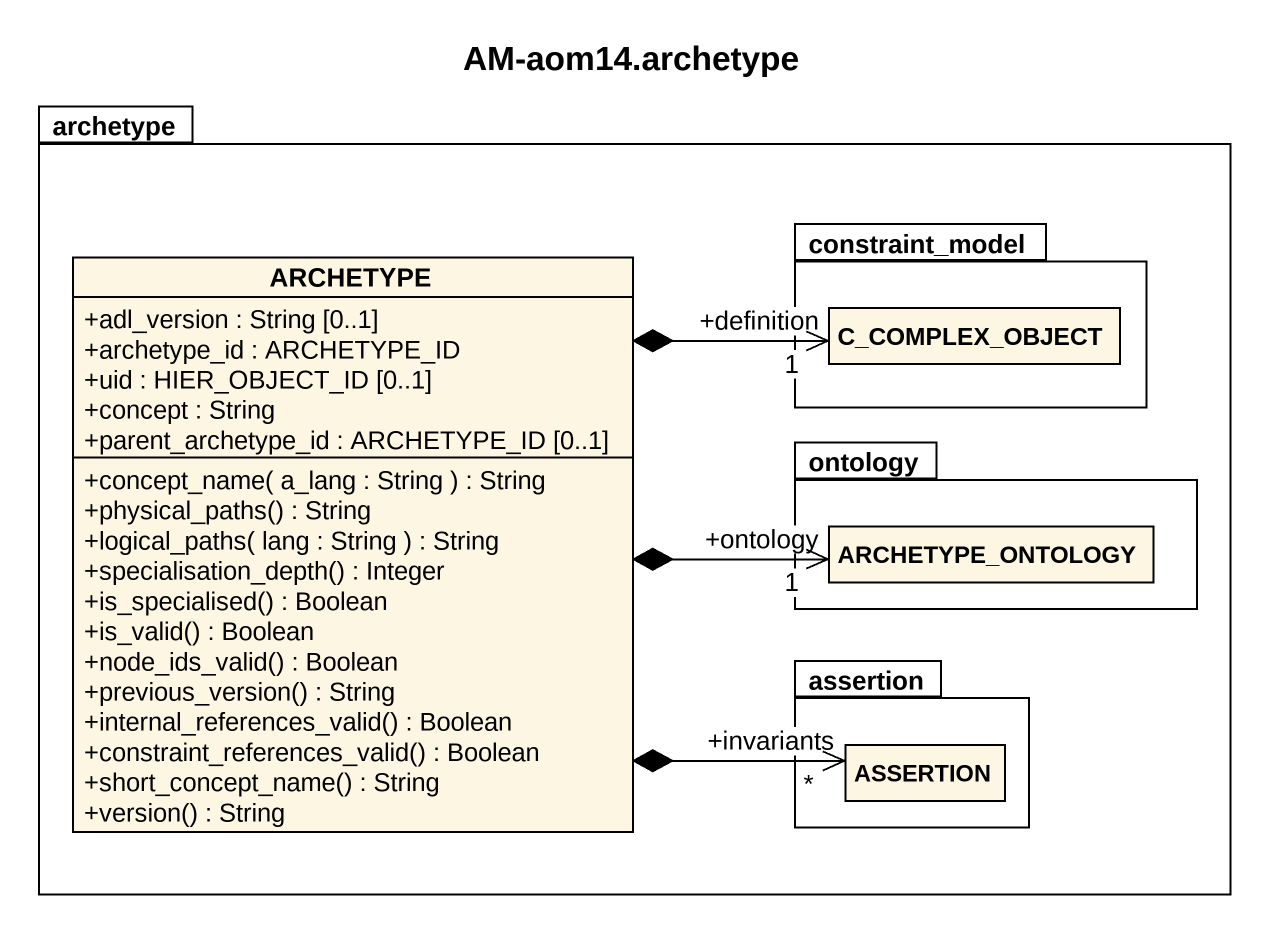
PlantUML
@startuml
title AM-aom14.archetype
hide circle
hide empty members
skinparam classAttributeIconSize 0
package archetype {
  package constraint_model {
    class C_COMPLEX_OBJECT
  }
  class ARCHETYPE {
    +adl_version : String [0..1]
    +archetype_id : ARCHETYPE_ID
    +uid : HIER_OBJECT_ID [0..1]
    +concept : String
    +parent_archetype_id : ARCHETYPE_ID [0..1]
    +concept_name( a_lang : String ) : String
    +physical_paths() : String
    +logical_paths( lang : String ) : String
    +specialisation_depth() : Integer
    +is_specialised() : Boolean
    +is_valid() : Boolean
    +node_ids_valid() : Boolean
    +previous_version() : String
    +internal_references_valid() : Boolean
    +constraint_references_valid() : Boolean
    +short_concept_name() : String
    +version() : String
  }
  package ontology {
    class ARCHETYPE_ONTOLOGY
  }
  package assertion {
    class ASSERTION
  }
}
ARCHETYPE *-right-> "+definition\n1" C_COMPLEX_OBJECT
ARCHETYPE *-right-> "+ontology\n1" ARCHETYPE_ONTOLOGY
ARCHETYPE *-right-> "+invariants\n*" ASSERTION
@enduml
